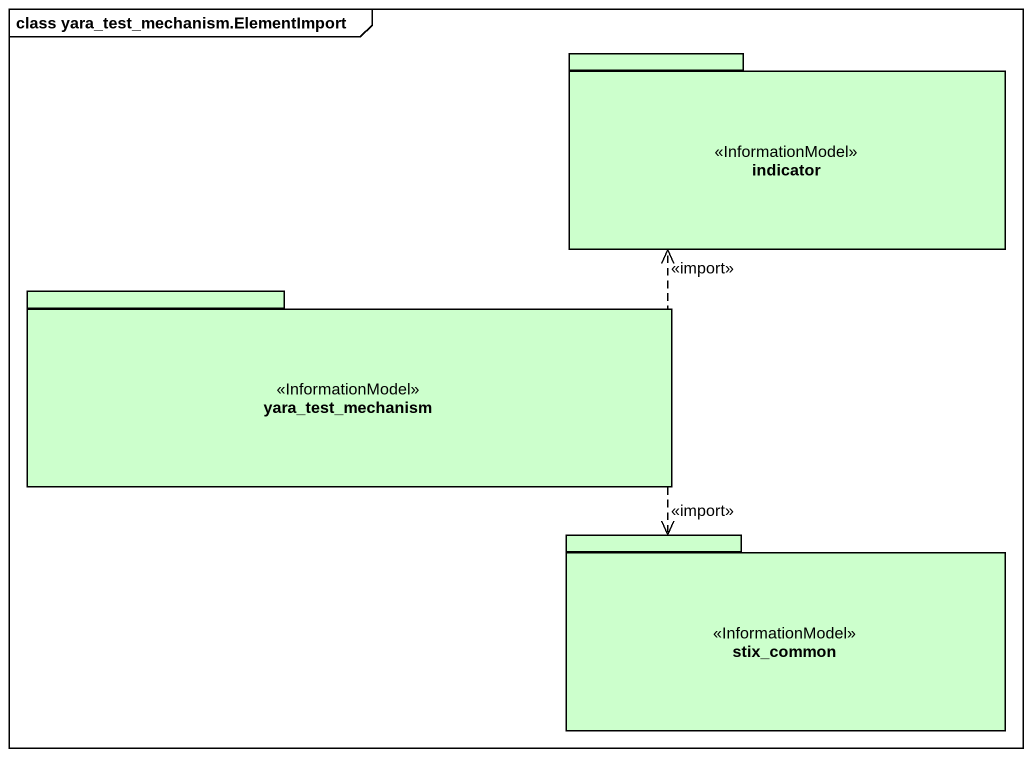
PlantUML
@startuml
mainframe class yara_test_mechanism.ElementImport
package indicator <<InformationModel>> #CCFFCC {
}
package yara_test_mechanism <<InformationModel>> #CCFFCC {
}
package stix_common <<InformationModel>> #CCFFCC {
}
yara_test_mechanism .right.> indicator : <<import>>
yara_test_mechanism .right.> stix_common : <<import>>
@enduml
